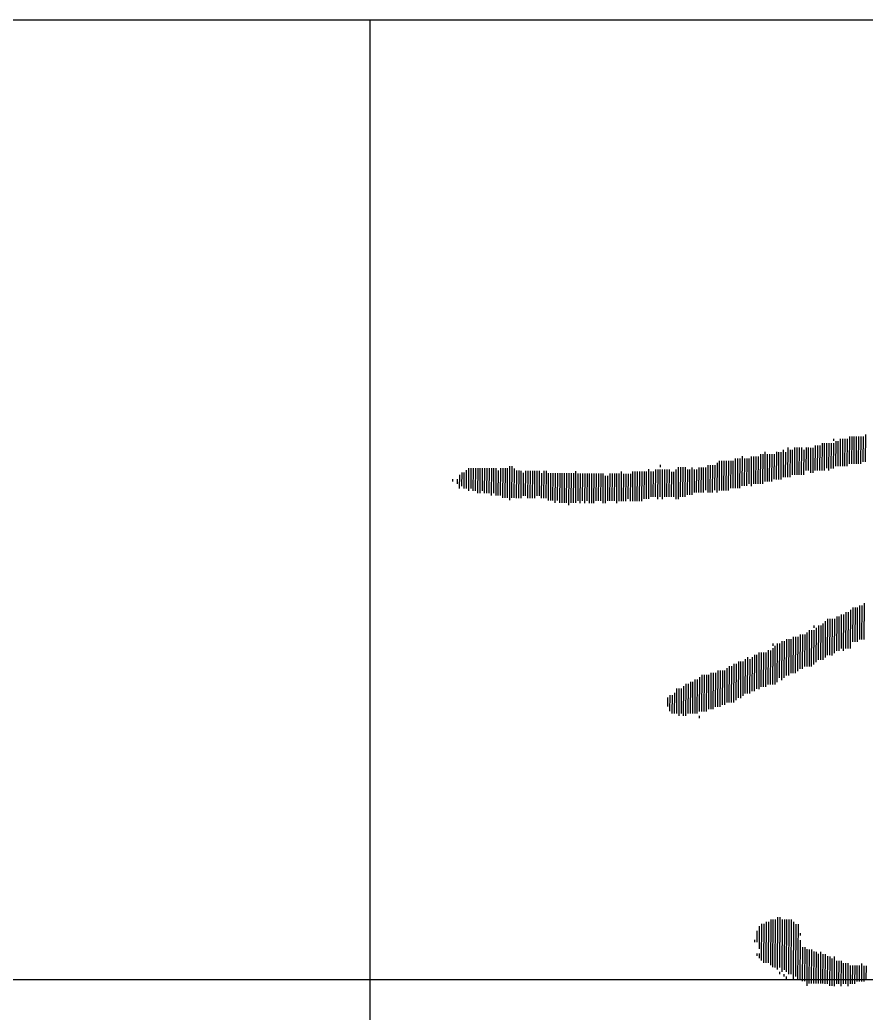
# Model space of a CAD drawing. Extents: x 1738711 to 2346805, y 1189731 to 2516152.
# Drawn here: x 2166597 to 2167127, y 2376499 to 2377119 of the extents above; entities that cross this region are included whole.
import ezdxf
from ezdxf.enums import TextEntityAlignment as Align

# ---------------------------------------------------------------- set-up
doc = ezdxf.new("R2010")
doc.units = 0
doc.header["$LTSCALE"] = 1000
doc.header["$MEASUREMENT"] = 0
doc.layers.add('TK', color=4, linetype='Continuous')
doc.layers.add('签名', color=2, linetype='Continuous')
doc.styles.add('宋体', font='SIMSUN.TTF', dxfattribs={"width": 0.75})

# ---------------------------------------------------------------- blocks, each defined once
blk = doc.blocks.new('hjashrtahreahe')
at = {"layer": 'TK', "color": 7}
for p, q in [((76600, 2800), (83100, 2800)), ((81250.29, 2800), (81250.29, 1000)), ((76600, 2200), (83100, 2200))]:
    blk.add_line(p, q, dxfattribs=at)
at = {"layer": 'TK', "style": '宋体', "width": 0.75}
for tag, height, p in [('项目负责人', 350, (6002.88, 57088.65)), ('专业负责人', 350, (6002.88, 56223.66)), ('设计人', 350, (6002.88, 55419.43)), ('版号1', 250, (77303.87, 22193.36)), ('时间1', 250, (82405.29, 22193.36)), ('版号2', 250, (77303.87, 21593.36)), ('时间2', 250, (82405.29, 21593.36)), ('版号3', 250, (77303.87, 20993.36)), ('时间3', 250, (82405.29, 20993.36)), ('建筑会签', 0.0001, (78977.88, 2403.16)), ('电气会签', 0.0001, (82127.88, 2403.16)), ('结构会签', 0.0001, (78977.88, 1803.16)), ('暖通会签', 0.0001, (82127.88, 1803.16)), ('给排水会签', 0.0001, (78977.88, 1249.52)), ('智能化会签', 0.0001, (82127.88, 1249.52))]:
    blk.add_attdef(tag, text='', height=height, dxfattribs=at).set_placement(p, align=Align.CENTER)
for tag, p in [('合作设计单位', (80815.88, 48985.89)), ('版号说明1', (79853.88, 22318.17)), ('版号说明2', (79853.88, 21718.17)), ('版号说明3', (79853.88, 21118.17)), ('浙江绿储科技有限公司', (80545.18, 16035.89)), ('百兆瓦级集中式熔盐储能关键', (80545.18, 14953.21)), ('设备研发及制造基地项目', (80545.18, 14603.3)), ('1#研发楼', (80545.18, 13635.89)), ('图名', (80545.18, 12435.89)), ('工程编号', (78977.88, 11460.89)), ('子项编号', (82127.88, 11460.89)), ('建筑', (78977.88, 10710.89)), ('图号', (82127.88, 10710.89)), ('施工图', (78977.88, 9960.89)), ('2023.03', (82127.88, 9960.89)), ('审定', (79352.88, 8460.89)), ('审核', (79352.88, 7710.89)), ('工程负责', (79352.88, 6960.89)), ('专业负责', (79352.88, 6210.89)), ('设计', (79352.88, 5460.89)), ('制图', (79352.88, 4710.89)), ('校对', (79352.88, 3960.89))]:
    blk.add_attdef(tag, text='', height=250, dxfattribs=at).set_placement(p, align=Align.MIDDLE_CENTER)
blk = doc.blocks.new('A$C579C72A4')
for p, q in [((357.41, 513.33), (357.4, 511.19)), ((363.83, 513.28), (363.64, 487.62)), ((365.97, 513.26), (365.78, 487.6)), ((368.1, 513.25), (367.92, 487.59)), ((370.24, 513.23), (370.06, 487.57)), ((372.4, 515.36), (372.21, 489.7)), ((374.53, 515.34), (374.35, 489.68)), ((376.67, 515.33), (376.49, 489.67)), ((378.81, 515.31), (378.63, 489.65)), ((380.95, 515.29), (380.76, 489.63)), ((383.09, 515.28), (382.9, 489.62)), ((385.23, 515.26), (385.06, 491.74)), ((387.38, 517.39), (387.19, 491.73)), ((314.58, 505.08), (314.38, 477.28)), ((321, 505.03), (320.81, 479.37)), ((323.14, 505.02), (322.95, 479.36)), ((325.27, 505), (325.09, 479.34)), ((327.41, 504.99), (327.23, 479.33)), ((331.69, 504.96), (331.54, 483.57)), ((333.83, 504.94), (333.67, 483.56)), ((335.97, 504.93), (335.8, 481.4)), ((338.1, 504.91), (337.94, 481.39)), ((340.26, 507.03), (340.09, 483.51)), ((342.4, 507.02), (342.23, 483.5)), ((344.54, 507), (344.37, 483.48)), ((346.69, 509.13), (346.5, 483.47)), ((348.83, 509.11), (348.64, 483.45)), ((350.97, 509.1), (350.8, 485.57)), ((353.1, 509.08), (352.92, 483.42)), ((355.24, 509.06), (355.07, 485.54)), ((357.38, 509.05), (357.21, 485.53)), ((359.53, 511.17), (359.37, 487.65)), ((361.67, 511.16), (361.5, 487.64)), ((265.32, 494.74), (265.12, 466.94)), ((267.46, 494.73), (267.26, 466.93)), ((269.6, 494.71), (269.4, 466.91)), ((271.75, 496.84), (271.55, 469.04)), ((273.88, 494.68), (273.69, 469.02)), ((276.02, 494.67), (275.83, 469.01)), ((278.15, 494.65), (277.98, 471.13)), ((280.31, 496.77), (280.11, 468.98)), ((282.45, 496.76), (282.26, 471.1)), ((284.58, 496.74), (284.4, 471.08)), ((286.72, 496.73), (286.54, 471.07)), ((288.88, 498.85), (288.68, 471.05)), ((291.02, 498.84), (290.81, 471.04)), ((293.17, 500.96), (292.97, 473.16)), ((295.29, 498.8), (295.11, 473.14)), ((297.43, 498.79), (297.25, 473.13)), ((299.57, 498.77), (299.38, 473.11)), ((301.71, 498.76), (301.54, 475.24)), ((303.86, 500.88), (303.68, 475.22)), ((306, 500.87), (305.81, 475.21)), ((308.14, 500.85), (307.95, 475.19)), ((310.29, 502.97), (310.11, 477.31)), ((312.41, 500.82), (312.24, 477.3)), ((316.71, 502.93), (316.52, 477.27)), ((318.84, 502.91), (318.67, 479.39)), ((329.54, 502.83), (329.37, 479.31)), ((15.06, 485.85), (14.91, 464.47)), ((17.2, 485.84), (17.06, 466.59)), ((19.34, 485.82), (19.18, 464.44)), ((21.48, 485.81), (21.32, 464.42)), ((23.61, 485.79), (23.44, 462.27)), ((25.75, 485.78), (25.58, 462.26)), ((27.89, 485.76), (27.74, 464.38)), ((30.03, 485.75), (29.86, 462.22)), ((32.17, 485.73), (32, 462.21)), ((34.31, 485.72), (34.14, 462.19)), ((36.44, 485.7), (36.26, 460.04)), ((38.58, 485.68), (38.41, 462.16)), ((40.72, 485.67), (40.54, 460.01)), ((45, 485.64), (44.81, 459.98)), ((47.14, 485.62), (46.94, 457.82)), ((49.27, 485.61), (49.07, 457.81)), ((51.41, 485.59), (51.21, 457.79)), ((53.57, 487.72), (53.34, 455.64)), ((55.7, 487.7), (55.49, 457.76)), ((57.83, 485.55), (57.63, 457.75)), ((183.99, 484.64), (183.79, 456.84)), ((190.41, 484.59), (190.22, 458.93)), ((192.54, 484.58), (192.34, 456.78)), ((194.68, 484.56), (194.5, 458.9)), ((194.71, 488.84), (194.7, 486.7)), ((196.82, 484.54), (196.62, 456.75)), ((198.96, 484.53), (198.77, 458.87)), ((201.1, 484.51), (200.91, 458.85)), ((203.24, 484.5), (203.05, 458.84)), ((209.65, 484.45), (209.45, 456.65)), ((211.8, 486.58), (211.59, 456.64)), ((213.94, 486.56), (213.74, 458.76)), ((216.08, 486.54), (215.88, 458.75)), ((218.22, 486.53), (218.02, 458.73)), ((220.34, 484.38), (220.17, 460.85)), ((222.48, 484.36), (222.31, 460.84)), ((224.63, 486.48), (224.45, 460.82)), ((231.05, 486.44), (230.88, 462.91)), ((233.19, 486.42), (233.02, 462.9)), ((235.33, 486.41), (235.16, 462.88)), ((237.46, 486.39), (237.31, 465.01)), ((239.62, 488.51), (239.43, 462.85)), ((241.76, 488.5), (241.57, 462.84)), ((243.89, 488.48), (243.71, 462.82)), ((246.03, 488.47), (245.86, 464.95)), ((248.19, 490.59), (247.99, 462.79)), ((250.34, 492.71), (250.14, 464.91)), ((252.48, 492.7), (252.28, 464.9)), ((254.62, 492.68), (254.42, 464.88)), ((256.76, 492.67), (256.56, 464.87)), ((258.89, 492.65), (258.69, 464.85)), ((261.03, 492.64), (260.85, 466.98)), ((263.17, 492.62), (262.99, 466.96)), ((0.02, 475.27), (0, 473.13)), ((4.29, 475.24), (4.26, 470.96)), ((6.46, 479.5), (6.37, 466.67)), ((8.61, 481.62), (8.52, 468.79)), ((10.75, 481.61), (10.65, 466.64)), ((12.91, 483.73), (12.78, 466.62)), ((42.84, 483.52), (42.67, 459.99)), ((59.95, 483.39), (59.77, 457.73)), ((62.09, 483.38), (61.9, 457.72)), ((64.23, 483.36), (64.04, 457.7)), ((66.35, 481.21), (66.2, 459.82)), ((68.5, 483.33), (68.33, 459.81)), ((70.64, 483.32), (70.46, 457.66)), ((72.78, 483.3), (72.6, 457.64)), ((74.92, 483.28), (74.73, 457.62)), ((77.06, 483.27), (76.87, 457.61)), ((79.2, 483.25), (79.03, 459.73)), ((81.33, 483.24), (81.16, 459.72)), ((83.46, 481.08), (83.29, 457.56)), ((85.61, 483.21), (85.43, 457.55)), ((87.75, 483.19), (87.56, 457.53)), ((89.87, 481.04), (89.69, 455.38)), ((92.01, 481.02), (91.83, 455.36)), ((94.15, 481.01), (93.96, 455.35)), ((96.29, 480.99), (96.09, 453.19)), ((98.43, 480.98), (98.24, 455.32)), ((100.56, 480.96), (100.36, 453.16)), ((102.7, 480.95), (102.5, 453.15)), ((104.84, 480.93), (104.64, 453.13)), ((106.98, 480.92), (106.78, 453.12)), ((109.12, 480.9), (108.9, 450.96)), ((111.26, 480.88), (111.06, 453.09)), ((113.39, 480.87), (113.19, 453.07)), ((115.55, 482.99), (115.33, 453.06)), ((117.67, 480.84), (117.49, 455.18)), ((119.81, 480.82), (119.61, 453.02)), ((121.95, 480.81), (121.76, 455.15)), ((124.09, 480.79), (123.89, 452.99)), ((126.22, 480.78), (126.04, 455.12)), ((128.36, 480.76), (128.16, 452.96)), ((130.5, 480.75), (130.3, 452.95)), ((132.64, 480.73), (132.44, 452.93)), ((134.78, 480.71), (134.59, 455.05)), ((136.92, 480.7), (136.73, 455.04)), ((139.05, 480.68), (138.87, 455.02)), ((141.19, 480.67), (140.99, 452.87)), ((143.32, 478.51), (143.13, 452.85)), ((145.45, 478.5), (145.28, 454.98)), ((147.61, 480.62), (147.42, 454.96)), ((149.75, 480.61), (149.56, 454.95)), ((151.88, 480.59), (151.7, 454.93)), ((154.02, 480.58), (153.82, 452.78)), ((156.16, 480.56), (155.98, 454.9)), ((158.31, 482.68), (158.11, 454.89)), ((160.44, 480.53), (160.25, 454.87)), ((162.58, 480.51), (162.39, 454.85)), ((164.71, 480.5), (164.54, 456.98)), ((166.85, 480.48), (166.67, 454.82)), ((169.01, 482.61), (168.81, 454.81)), ((171.14, 482.59), (170.94, 454.79)), ((173.28, 482.58), (173.08, 454.78)), ((175.42, 482.56), (175.22, 454.76)), ((177.56, 482.55), (177.36, 454.75)), ((179.7, 482.53), (179.51, 456.87)), ((181.84, 482.51), (181.65, 456.85)), ((186.11, 482.48), (185.94, 458.96)), ((188.25, 482.47), (188.08, 458.95)), ((205.36, 482.34), (205.19, 458.82)), ((207.5, 482.33), (207.33, 458.81)), ((226.76, 484.33), (226.6, 462.95)), ((228.9, 484.31), (228.74, 462.93)), ((375.52, 354.95), (375.29, 322.87)), ((377.65, 354.93), (377.42, 322.86)), ((379.79, 354.92), (379.56, 322.84)), ((381.95, 357.04), (381.72, 324.97)), ((384.09, 357.03), (383.85, 324.95)), ((386.24, 359.15), (385.99, 324.94)), ((360.49, 346.5), (360.26, 314.43)), ((362.62, 346.49), (362.39, 314.41)), ((364.78, 348.61), (364.55, 316.54)), ((366.92, 348.6), (366.67, 314.38)), ((369.07, 350.72), (368.82, 316.51)), ((371.21, 350.7), (370.96, 316.49)), ((373.36, 352.83), (373.1, 316.47)), ((339.04, 338.1), (339.03, 335.97)), ((341.16, 335.95), (340.93, 303.88)), ((343.32, 338.07), (343.09, 306)), ((345.46, 338.06), (345.23, 305.98)), ((347.61, 340.18), (347.36, 305.97)), ((349.76, 342.3), (349.52, 308.09)), ((351.92, 344.43), (351.67, 310.21)), ((354.06, 344.41), (353.81, 310.2)), ((356.19, 344.4), (355.95, 310.18)), ((358.33, 344.38), (358.1, 312.31)), ((319.72, 327.55), (319.47, 293.34)), ((321.86, 327.54), (321.61, 293.32)), ((324, 327.52), (323.76, 295.45)), ((326.15, 329.64), (325.92, 297.57)), ((328.29, 329.63), (328.06, 297.55)), ((330.43, 329.61), (330.21, 299.68)), ((332.58, 331.74), (332.35, 299.66)), ((334.73, 333.86), (334.49, 299.65)), ((336.87, 333.84), (336.63, 299.63)), ((339.01, 333.83), (338.78, 301.75)), ((300.4, 317), (300.15, 282.79)), ((300.43, 321.28), (300.41, 319.14)), ((302.55, 319.12), (302.29, 282.77)), ((304.7, 321.24), (304.44, 284.89)), ((306.84, 321.23), (306.61, 289.15)), ((309, 323.35), (308.73, 287)), ((311.14, 323.34), (310.89, 289.12)), ((313.29, 325.46), (313.04, 291.25)), ((315.43, 325.44), (315.18, 291.23)), ((317.57, 325.43), (317.33, 293.35)), ((276.81, 308.61), (276.57, 274.4)), ((281.09, 308.58), (280.86, 276.51)), ((283.24, 310.71), (283, 276.49)), ((285.38, 310.69), (285.15, 278.62)), ((287.54, 312.81), (287.29, 278.6)), ((289.67, 312.8), (289.44, 280.72)), ((291.81, 312.78), (291.58, 280.71)), ((293.95, 312.77), (293.72, 280.69)), ((296.11, 314.89), (295.87, 282.82)), ((298.24, 314.88), (298.01, 282.8)), ((259.65, 300.18), (259.4, 265.97)), ((261.78, 300.17), (261.54, 265.96)), ((263.94, 302.29), (263.68, 265.94)), ((266.08, 302.28), (265.83, 268.06)), ((268.23, 304.4), (267.98, 270.19)), ((270.37, 304.38), (270.12, 270.17)), ((272.51, 304.37), (272.28, 272.29)), ((274.66, 306.49), (274.43, 274.42)), ((278.94, 306.46), (278.71, 274.39)), ((231.77, 289.69), (231.54, 257.62)), ((233.92, 291.82), (233.68, 257.6)), ((236.06, 291.8), (235.82, 257.59)), ((238.2, 291.79), (237.95, 257.57)), ((240.34, 291.77), (240.11, 259.7)), ((242.49, 293.89), (242.25, 259.68)), ((244.63, 293.88), (244.38, 259.66)), ((246.77, 293.86), (246.54, 261.79)), ((248.92, 295.99), (248.68, 261.77)), ((251.06, 295.97), (250.81, 261.76)), ((253.2, 295.95), (252.97, 263.88)), ((255.34, 295.94), (255.11, 263.86)), ((257.49, 298.06), (257.26, 265.99)), ((216.74, 281.25), (216.54, 253.45)), ((218.89, 283.37), (218.68, 253.43)), ((221.03, 283.36), (220.83, 255.56)), ((223.19, 285.48), (222.97, 255.54)), ((225.32, 285.46), (225.11, 255.53)), ((227.48, 287.59), (227.25, 255.51)), ((229.62, 287.57), (229.38, 255.5)), ((201.69, 270.66), (201.63, 262.11)), ((203.85, 272.79), (203.74, 257.82)), ((205.99, 272.77), (205.86, 255.66)), ((208.14, 274.89), (208, 255.65)), ((210.31, 279.16), (210.14, 255.63)), ((212.45, 279.14), (212.26, 253.48)), ((214.59, 279.13), (214.42, 255.6)), ((231.51, 253.34), (231.49, 251.2)), ((287.83, 56.2), (287.67, 34.81)), ((289.98, 58.32), (289.73, 24.11)), ((292.12, 58.31), (291.86, 21.95)), ((294.27, 60.43), (293.99, 21.94)), ((296.41, 60.41), (296.13, 21.92)), ((298.56, 62.54), (298.26, 19.77)), ((300.7, 62.52), (300.38, 17.62)), ((302.84, 62.51), (302.52, 17.6)), ((304.99, 64.63), (304.64, 15.45)), ((307.13, 64.61), (306.79, 17.57)), ((309.26, 62.46), (308.9, 13.28)), ((311.39, 62.44), (311.05, 15.4)), ((313.53, 62.43), (313.18, 13.25)), ((315.67, 62.41), (315.3, 11.09)), ((317.81, 62.4), (317.44, 11.08)), ((319.93, 60.24), (319.55, 6.78)), ((322.05, 58.09), (321.7, 8.91)), ((324.19, 58.07), (323.82, 6.75)), ((285.66, 51.94), (285.58, 41.24)), ((326.27, 49.51), (326.25, 47.37)), ((283.46, 43.4), (283.44, 41.26)), ((326.22, 43.09), (325.96, 6.74)), ((285.5, 30.55), (285.49, 28.41)), ((287.64, 30.54), (287.61, 26.26)), ((328.32, 36.66), (328.08, 4.58)), ((330.45, 36.64), (330.22, 4.57)), ((332.58, 34.49), (332.33, 0.28)), ((334.72, 34.48), (334.48, 2.4)), ((336.85, 34.46), (336.62, 2.38)), ((338.98, 32.31), (338.76, 2.37)), ((341.11, 32.29), (340.9, 2.35)), ((343.24, 30.14), (343.04, 2.34)), ((345.39, 32.26), (345.18, 2.32)), ((347.51, 30.11), (347.31, 2.31)), ((349.65, 30.09), (349.45, 2.29)), ((351.78, 27.94), (351.59, 2.28)), ((353.91, 27.92), (353.71, 0.12)), ((356.04, 25.77), (355.85, 0.11)), ((358.19, 27.89), (357.99, 0.09)), ((360.3, 23.6), (360.14, 2.22)), ((362.44, 23.58), (362.28, 2.2)), ((364.57, 23.57), (364.41, 0.05)), ((366.7, 21.41), (366.56, 2.17)), ((368.84, 21.4), (368.7, 2.15)), ((370.97, 21.38), (370.82, 0)), ((373.1, 19.23), (372.97, 2.12)), ((375.24, 19.21), (375.11, 2.11)), ((377.37, 19.2), (377.25, 2.09)), ((379.51, 19.18), (379.4, 4.22)), ((381.65, 19.17), (381.54, 4.2)), ((383.8, 21.29), (383.68, 4.18)), ((385.93, 19.14), (385.82, 4.17)), ((388.07, 19.12), (387.97, 6.29)), ((306.76, 13.29), (306.75, 11.15)), ((311.02, 11.12), (311.01, 8.98)), ((313.15, 8.97), (313.13, 6.83))]:
    blk.add_line(p, q)
blk = doc.blocks.new('harehraehr')
at = {"layer": '签名'}
blk.add_blockref('A$C579C72A4', (2019870.04, 1952403), dxfattribs=at)

msp = doc.modelspace()

# ---------------------------------------------------------------- block references
msp.add_blockref('hjashrtahreahe', (2085566.1, 2374319.49))
at = {"xscale": 0.66666, "yscale": 0.66666, "zscale": 0.66666}
msp.add_blockref('harehraehr', (820301.46, 1074926.44), dxfattribs=at)

doc.saveas('drawing.dxf')
